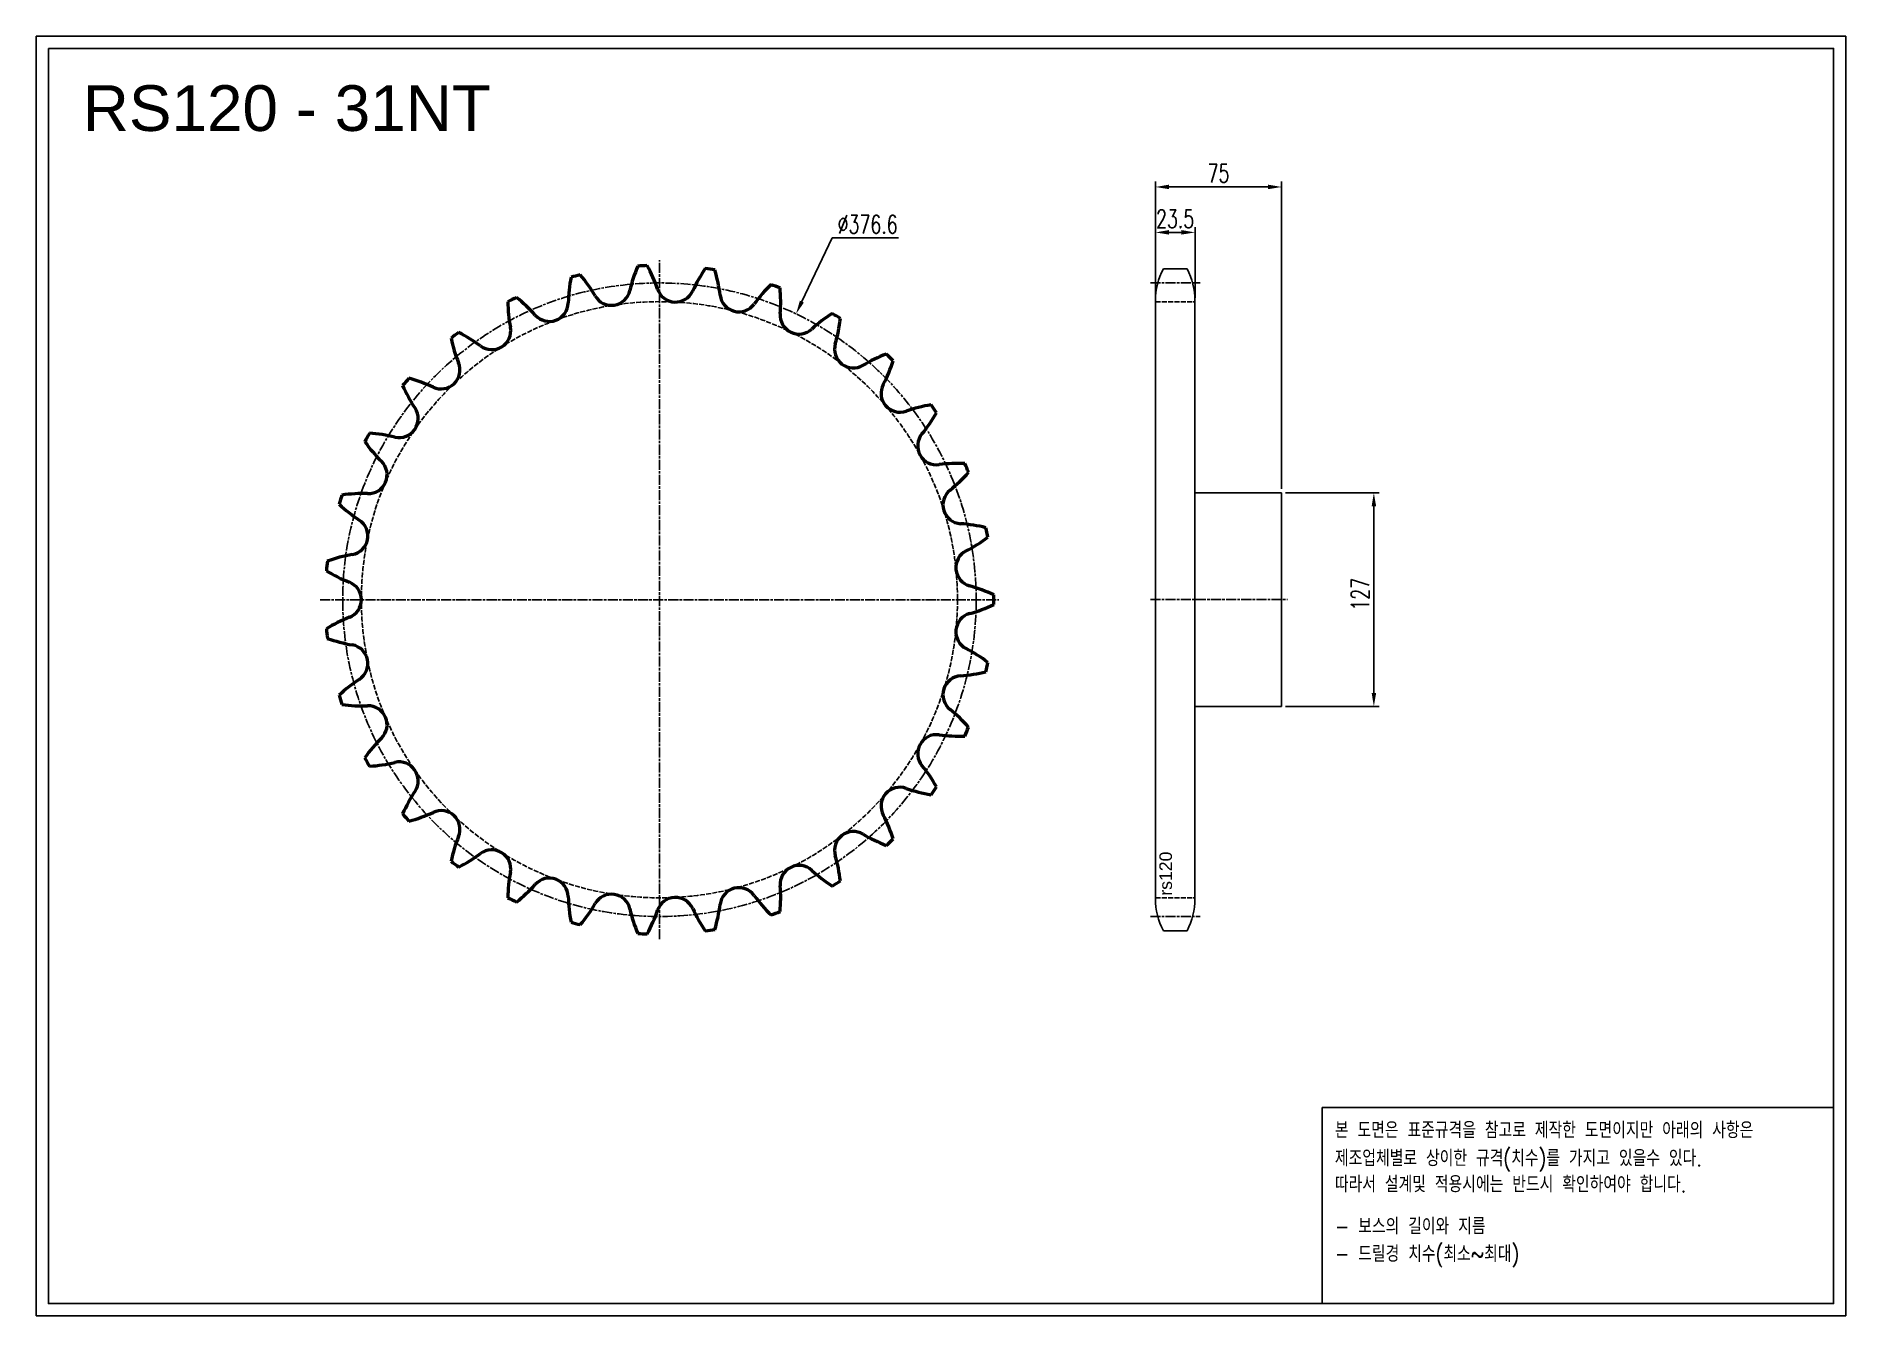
# Model space of a CAD drawing. Header units: millimetres. Extents: x -67696 to -66621, y 40980 to 41740.
import ezdxf

# ---------------------------------------------------------------- set-up
doc = ezdxf.new("R2010")
doc.units = ezdxf.units.MM
for name, pattern in [('AM_ISO02W050', [7.5, 6, -1.5]), ('AM_ISO02W050x2', [3.75, 3, -0.75]), ('AM_ISO08W050', [18, 12, -1.5, 3, -1.5]), ('AM_ISO08W050x2', [9, 6, -0.75, 1.5, -0.75])]:
    doc.linetypes.add(name, pattern=pattern)
for name, color, linetype, lineweight in [('AM_0N', 7, 'Continuous', 50), ('AM_3N', 6, 'AM_ISO02W050', 25), ('AM_7', 4, 'AM_ISO08W050', 25), ('AM_7N', 4, 'AM_ISO08W050', 25)]:
    doc.layers.add(name, color=color, linetype=linetype, lineweight=lineweight)
doc.layers.add('S-DIM', color=7, linetype='Continuous')
doc.styles.add('HAN', font='ROMANS.shx', dxfattribs={"width": 0.7, "bigfont": 'whgtxt.shx'})
doc.styles.add('HSG', font='SIMPLEX.shx', dxfattribs={"width": 0.7, "bigfont": 'HSG.shx'})
doc.styles.get("Standard").update_dxf_attribs({"font": 'arial.ttf'})
doc.dimstyles.new('APP23', dxfattribs={"dimscale": 4.5, "dimtxt": 2.4, "dimasz": 1.8, "dimexe": 0.7, "dimexo": 0.5, "dimgap": 0.6, "dimtad": 1, "dimtoh": 1, "dimdec": 1, "dimrnd": 0.01, "dimzin": 9, "dimdsep": 46, "dimtxsty": 'HSG', "dimcen": 0, "dimclrd": 1, "dimclre": 1, "dimclrt": 256, "dimazin": 2, "dimtp": 1, "dimtm": 1, "dimtfac": 0.5, "dimtdec": 1, "dimtix": 1, "dimtofl": 0, "dimtmove": 0, "dimatfit": 3, "dimfxl": 0, "dimtvp": 1, "dimtolj": 2, "dimlwd": -1, "dimlwe": -1, "dimarcsym": 0})

# ---------------------------------------------------------------- blocks, each defined once
blk = doc.blocks.new('*D1')
at = {"layer": 'Defpoints', "color": 0, "transparency": 16777216}
for p in [(-66956.1, 41468.9), (-66956.1, 41341.9), (-66901.3, 41341.9)]:
    blk.add_point(p, dxfattribs=at)
at = {"layer": 'S-DIM', "color": 1, "transparency": 16777216}
for p, q in [((-66953.9, 41468.9), (-66898.1, 41468.9)), ((-66901.3, 41460.8), (-66901.3, 41350)), ((-66953.9, 41341.9), (-66898.1, 41341.9))]:
    blk.add_line(p, q, dxfattribs=at)
for points in [[(-66902.6, 41460.8), (-66899.9, 41460.8), (-66901.3, 41468.9)], [(-66902.6, 41350), (-66899.9, 41350), (-66901.3, 41341.9)]]:
    blk.add_solid(points, dxfattribs=at)
at = {"layer": 'S-DIM', "transparency": 16777216, "insert": (-66909.4, 41408.6), "char_height": 10.8, "attachment_point": 5, "rotation": 90, "style": 'HSG'}
blk.add_mtext('\\A2;127', dxfattribs=at)
blk = doc.blocks.new('*D2')
at = {"layer": 'Defpoints', "color": 0, "transparency": 16777216}
for p in [(-67244.8, 41575.2), (-67407.2, 41235.5)]:
    blk.add_point(p, dxfattribs=at)
at = {"layer": 'S-DIM', "color": 1, "transparency": 16777216}
for p, q in [((-67223.2, 41620.4), (-67241.3, 41582.6)), ((-67183.8, 41620.4), (-67223.2, 41620.4))]:
    blk.add_line(p, q, dxfattribs=at)
blk.add_solid([(-67242.5, 41583.1), (-67240.1, 41582), (-67244.8, 41575.2)], dxfattribs=at)
at = {"layer": 'S-DIM', "transparency": 16777216, "insert": (-67202.2, 41628.5), "char_height": 10.8, "attachment_point": 5, "style": 'HSG'}
blk.add_mtext('\\A2;∅376.6', dxfattribs=at)
blk = doc.blocks.new('*D3')
at = {"layer": 'Defpoints', "color": 0, "transparency": 16777216}
for p in [(-67007.6, 41623.7), (-67031.1, 41583.1), (-67007.6, 41582.5)]:
    blk.add_point(p, dxfattribs=at)
at = {"layer": 'S-DIM', "color": 1, "transparency": 16777216}
for p, q in [((-67031.1, 41585.3), (-67031.1, 41626.9)), ((-67023, 41623.7), (-67015.7, 41623.7)), ((-67007.6, 41584.8), (-67007.6, 41626.9))]:
    blk.add_line(p, q, dxfattribs=at)
for points in [[(-67023, 41625.1), (-67023, 41622.4), (-67031.1, 41623.7)], [(-67015.7, 41625.1), (-67015.7, 41622.4), (-67007.6, 41623.7)]]:
    blk.add_solid(points, dxfattribs=at)
at = {"layer": 'S-DIM', "transparency": 16777216, "insert": (-67019.4, 41631.8), "char_height": 10.8, "attachment_point": 5, "style": 'HSG'}
blk.add_mtext('\\A2;23.5', dxfattribs=at)
blk = doc.blocks.new('*D4')
at = {"layer": 'Defpoints', "color": 0, "transparency": 16777216}
for p in [(-66956.1, 41650.7), (-67031.1, 41583.1), (-66956.1, 41468.9)]:
    blk.add_point(p, dxfattribs=at)
at = {"layer": 'S-DIM', "color": 1, "transparency": 16777216}
for p, q in [((-67031.1, 41585.3), (-67031.1, 41653.9)), ((-66956.1, 41471.2), (-66956.1, 41653.9)), ((-67023, 41650.7), (-66964.2, 41650.7))]:
    blk.add_line(p, q, dxfattribs=at)
for points in [[(-67023, 41652.1), (-67023, 41649.4), (-67031.1, 41650.7)], [(-66964.2, 41652.1), (-66964.2, 41649.4), (-66956.1, 41650.7)]]:
    blk.add_solid(points, dxfattribs=at)
at = {"layer": 'S-DIM', "transparency": 16777216, "insert": (-66993.6, 41658.8), "char_height": 10.8, "attachment_point": 5, "style": 'HSG'}
blk.add_mtext('\\A2;75', dxfattribs=at)
blk = doc.blocks.new('notice1')
at = {"color": 4}
blk.add_lwpolyline([(-22142.12, 1735.9), (-22053.8, 1735.9), (-22053.8, 1702.07), (-22142.12, 1702.07)], close=True, dxfattribs=at)
at = {"color": 4, "style": 'HAN', "width": 0.8}
for s, p in [('본 도면은 표준규격을 참고로 제작한 도면이지만 아래의 사항은', (-22139.9, 1730.62)), ('제조업체별로 상이한 규격(치수)를 가지고 있을수 있다.', (-22139.9, 1725.78)), ('따라서 설계및 적용시에는 반드시 확인하여야 합니다.', (-22139.9, 1721.28)), ('- 보스의 길이와 지름', (-22139.9, 1714.03)), ('- 드릴경 치수(최소~최대)', (-22139.9, 1709.27))]:
    blk.add_text(s, height=2.7949, dxfattribs=at).set_placement(p)

msp = doc.modelspace()

# ---------------------------------------------------------------- linework, layer by layer
for p, q in [((-67026.38, 41602.06), (-67012.34, 41602.06)), ((-67031.11, 41583.06), (-67031.11, 41227.64)), ((-67007.61, 41583.06), (-67007.61, 41227.64)), ((-67007.61, 41468.9), (-66956.11, 41468.9)), ((-66956.11, 41468.9), (-66956.11, 41341.9)), ((-66956.11, 41341.9), (-67007.61, 41341.9)), ((-67026.38, 41208.64), (-67012.34, 41208.64))]:
    msp.add_line(p, q)
for points in [[(-67696.48, 41740.34), (-66620.72, 41740.34), (-66620.72, 40979.7), (-67696.48, 40979.7)], [(-67689.23, 41733.1), (-66627.96, 41733.1), (-66627.96, 40986.95), (-67689.23, 40986.95)]]:
    msp.add_lwpolyline(points, close=True)
for centre, start, end in [((-66990.61, 41583.06), 152.02179, 180), ((-67048.11, 41583.06), 0, 27.97821), ((-66990.61, 41227.64), 180, 207.97821), ((-67048.11, 41227.64), 332.02179, 0)]:
    msp.add_arc(centre, 40.5, start, end)
at = {"layer": 'AM_0N'}
for centre, radius, start, end in [((-67257.69, 41569.69), 88.03, 157.2819, 167.25806), ((-67325.97, 41405.35), 198.76, 92.07975, 93.7267), ((-67410.53, 41561.94), 88.03, 18.54839, 28.52455), ((-67226.01, 41552.59), 88.03, 145.669, 155.64516), ((-67325.97, 41405.35), 198.76, 80.46685, 82.1138), ((-67377.28, 41575.76), 88.03, 6.93548, 16.91165), ((-67292.17, 41580.08), 88.03, 168.8948, 178.87097), ((-67325.97, 41405.35), 198.76, 103.69265, 105.33961), ((-67440.32, 41541.72), 88.03, 30.16129, 40.13745), ((-67354.5, 41591.59), 11.23, 210.16129, 347.25806), ((-67316.43, 41593.52), 11.23, 198.54839, 335.64516), ((-67198.42, 41529.45), 88.03, 134.0561, 144.03226), ((-67325.97, 41405.35), 198.76, 68.85394, 70.5009), ((-67341.93, 41582.6), 88.03, 355.32258, 5.29874), ((-67325.97, 41405.35), 198.76, 115.30556, 116.95251), ((-67328.04, 41583.3), 88.03, 180.50771, 190.48387), ((-67465.43, 41515.91), 88.03, 41.77419, 51.75036), ((-67391.41, 41582.03), 11.23, 221.77419, 358.87097), ((-67278.75, 41587.74), 11.23, 186.93548, 324.03226), ((-67425.64, 41565.24), 11.23, 233.3871, 10.48387), ((-67243, 41574.5), 11.23, 175.32258, 312.41935), ((-67176.05, 41501.23), 88.03, 122.44319, 132.41935), ((-67325.97, 41405.35), 198.76, 57.24104, 58.88799), ((-67305.92, 41582.18), 88.03, 343.70968, 353.68584), ((-67325.97, 41405.35), 198.76, 126.91846, 128.56541), ((-67363.82, 41579.25), 88.03, 192.12061, 202.09677), ((-67484.83, 41485.57), 88.03, 53.3871, 63.36326), ((-67210.65, 41554.34), 11.23, 163.70968, 300.80645), ((-67455.78, 41541.91), 11.23, 245, 22.09677), ((-67159.81, 41469.09), 88.03, 110.83029, 120.80645), ((-67270.73, 41574.52), 88.03, 332.09677, 342.07294), ((-67325.97, 41405.35), 198.76, 45.62814, 47.27509), ((-67325.97, 41405.35), 198.76, 138.53136, 140.17832), ((-67497.73, 41451.95), 88.03, 65, 74.97616), ((-67398.05, 41568.07), 88.03, 203.73351, 213.70968), ((-67183.02, 41528.07), 11.23, 152.09677, 289.19355), ((-67480.62, 41512.98), 11.23, 256.6129, 33.70968), ((-67150.38, 41434.33), 88.03, 99.21739, 109.19355), ((-67237.81, 41559.94), 88.03, 320.48387, 330.46003), ((-67325.97, 41405.35), 198.76, 34.01523, 35.66219), ((-67325.97, 41405.35), 198.76, 150.14427, 151.79122), ((-67503.6, 41416.42), 88.03, 76.6129, 86.58907), ((-67161.24, 41496.78), 11.23, 140.48387, 277.58065), ((-67429.33, 41550.23), 88.03, 215.34642, 225.32258), ((-67499.12, 41479.65), 11.23, 268.22581, 45.32258), ((-67148.14, 41398.4), 88.03, 87.60448, 97.58065), ((-67325.97, 41405.35), 198.76, 22.40233, 24.04928), ((-67146.2, 41461.75), 11.23, 128.87097, 265.96774), ((-67208.49, 41539.03), 88.03, 308.87097, 318.84713), ((-67325.97, 41405.35), 198.76, 161.75717, 163.40412), ((-67456.38, 41526.46), 88.03, 226.95932, 236.93548), ((-67502.19, 41380.44), 88.03, 88.22581, 98.20197), ((-67510.53, 41443.28), 11.23, 279.83871, 56.93548), ((-67153.18, 41362.74), 88.03, 75.99158, 85.96774), ((-67183.99, 41512.64), 88.03, 297.25806, 307.23423), ((-67325.97, 41405.35), 198.76, 10.78943, 12.43638), ((-67325.97, 41405.35), 198.76, 173.37007, 175.01702), ((-67493.57, 41345.48), 88.03, 99.83871, 109.81487), ((-67138.53, 41424.41), 11.23, 117.25806, 254.35484), ((-67478.09, 41497.73), 88.03, 238.57222, 248.54839), ((-67514.39, 41405.35), 11.23, 291.45161, 68.54839), ((-67165.3, 41328.83), 88.03, 64.37868, 74.35484), ((-67325.97, 41405.35), 198.76, 359.17652, 0.82348), ((-67138.53, 41386.29), 11.23, 105.64516, 242.74194), ((-67165.3, 41481.87), 88.03, 285.64516, 295.62132), ((-67478.09, 41312.97), 88.03, 111.45161, 121.42778), ((-67325.97, 41405.35), 198.76, 184.98298, 186.62993), ((-67493.57, 41465.22), 88.03, 250.18513, 260.16129), ((-67510.53, 41367.42), 11.23, 303.06452, 80.16129), ((-67183.99, 41298.05), 88.03, 52.76577, 62.74194), ((-67325.97, 41405.35), 198.76, 347.56362, 349.21057), ((-67456.38, 41284.24), 88.03, 123.06452, 133.04068), ((-67146.2, 41348.94), 11.23, 94.03226, 231.12903), ((-67153.18, 41447.96), 88.03, 274.03226, 284.00842), ((-67325.97, 41405.35), 198.76, 196.59588, 198.24283), ((-67502.19, 41430.26), 88.03, 261.79803, 271.77419), ((-67499.12, 41331.05), 11.23, 314.67742, 91.77419), ((-67208.49, 41271.67), 88.03, 41.15287, 51.12903), ((-67429.33, 41260.47), 88.03, 134.67742, 144.65358), ((-67161.24, 41313.91), 11.23, 82.41935, 219.51613), ((-67148.14, 41412.3), 88.03, 262.41935, 272.39552), ((-67325.97, 41405.35), 198.76, 335.95072, 337.59767), ((-67325.97, 41405.35), 198.76, 208.20878, 209.85573), ((-67503.6, 41394.27), 88.03, 273.41093, 283.3871), ((-67480.62, 41297.71), 11.23, 326.29032, 103.3871), ((-67237.81, 41250.76), 88.03, 29.53997, 39.51613), ((-67398.05, 41242.63), 88.03, 146.29032, 156.26649), ((-67183.02, 41282.62), 11.23, 70.80645, 207.90323), ((-67150.38, 41376.36), 88.03, 250.80645, 260.78261), ((-67325.97, 41405.35), 198.76, 324.33781, 325.98477), ((-67325.97, 41405.35), 198.76, 219.82168, 221.46864), ((-67497.73, 41358.75), 88.03, 285.02384, 295), ((-67455.78, 41268.79), 11.23, 337.90323, 115), ((-67270.73, 41236.17), 88.03, 17.92706, 27.90323), ((-67210.65, 41256.36), 11.23, 59.19355, 196.29032), ((-67363.82, 41231.45), 88.03, 157.90323, 167.87939), ((-67425.64, 41245.45), 11.23, 349.51613, 126.6129), ((-67159.81, 41341.61), 88.03, 239.19355, 249.16971), ((-67325.97, 41405.35), 198.76, 312.72491, 314.37186), ((-67325.97, 41405.35), 198.76, 231.43459, 233.08154), ((-67484.83, 41325.13), 88.03, 296.63674, 306.6129), ((-67243, 41236.19), 11.23, 47.58065, 184.67742), ((-67305.92, 41228.52), 88.03, 6.31416, 16.29032), ((-67328.04, 41227.39), 88.03, 169.51613, 179.49229), ((-67465.43, 41294.79), 88.03, 308.24964, 318.22581), ((-67391.41, 41228.67), 11.23, 1.12903, 138.22581), ((-67278.75, 41222.95), 11.23, 35.96774, 173.06452), ((-67341.93, 41228.1), 88.03, 354.70126, 4.67742), ((-67176.05, 41309.47), 88.03, 227.58065, 237.55681), ((-67325.97, 41405.35), 198.76, 301.11201, 302.75896), ((-67325.97, 41405.35), 198.76, 243.04749, 244.69444), ((-67292.17, 41230.62), 88.03, 181.12903, 191.1052), ((-67440.32, 41268.98), 88.03, 319.86255, 329.83871), ((-67354.5, 41219.11), 11.23, 12.74194, 149.83871), ((-67316.43, 41217.18), 11.23, 24.35484, 161.45161), ((-67377.28, 41234.94), 88.03, 343.08835, 353.06452), ((-67198.42, 41281.25), 88.03, 215.96774, 225.9439), ((-67325.97, 41405.35), 198.76, 254.66039, 256.30735), ((-67257.69, 41241), 88.03, 192.74194, 202.7181), ((-67410.53, 41248.75), 88.03, 331.47545, 341.45161), ((-67226.01, 41258.11), 88.03, 204.35484, 214.331), ((-67325.97, 41405.35), 198.76, 289.4991, 291.14606), ((-67325.97, 41405.35), 198.76, 266.2733, 267.92025), ((-67325.97, 41405.35), 198.76, 277.8862, 279.53315)]:
    msp.add_arc(centre, radius, start, end, dxfattribs=at)
at = {"layer": 'AM_3N', "linetype": 'AM_ISO02W050x2'}
for p, q in [((-67031.11, 41582.53), (-67007.61, 41582.53)), ((-67031.11, 41228.16), (-67007.61, 41228.16))]:
    msp.add_line(p, q, dxfattribs=at)
msp.add_circle((-67325.97, 41405.35), 177.19, dxfattribs=at)
at = {"layer": 'AM_7', "linetype": 'AM_ISO08W050x2'}
for p, q in [((-67034.11, 41593.65), (-67004.61, 41593.65)), ((-67034.11, 41405.4), (-66952.68, 41405.4)), ((-67034.11, 41217.05), (-67004.61, 41217.05))]:
    msp.add_line(p, q, dxfattribs=at)
msp.add_circle((-67325.97, 41405.35), 188.3, dxfattribs=at)
at = {"layer": 'AM_7N', "linetype": 'AM_ISO08W050x2'}
for p, q in [((-67325.97, 41203.58), (-67325.97, 41607.11)), ((-67527.74, 41405.35), (-67124.21, 41405.35))]:
    msp.add_line(p, q, dxfattribs=at)

# ---------------------------------------------------------------- block references
at = {"xscale": 3.443293421567999, "yscale": 3.443293421567999, "zscale": 3.443293421567999}
msp.add_blockref('notice1', (9309.73, 35126.23), dxfattribs=at)

# ---------------------------------------------------------------- texts
msp.add_text('RS120 - 31NT', height=27.1656).set_placement((-67668.77, 41684.01))
at = {"insert": (-67028.79, 41229.42), "char_height": 7.5, "attachment_point": 1, "rotation": 90}
msp.add_mtext_dynamic_manual_height_columns('rs120', width=80.6418, gutter_width=37.5, heights=[0], dxfattribs=at)

# ---------------------------------------------------------------- dimensions: what is measured, and where the dimension line sits
at = {"layer": 'S-DIM'}
dim = msp.add_linear_dim(base=(-66956.11, 41650.71), p1=(-67031.11, 41583.06), p2=(-66956.11, 41468.9), dimstyle='APP23', dxfattribs=at)
dim.commit()
dim.dimension.update_dxf_attribs({"geometry": '*D4', "text_midpoint": (-66993.61, 41658.81)})
dim = msp.add_diameter_dim_2p(p1=(-67407.17, 41235.45), p2=(-67244.78, 41575.24), dimstyle='APP23', dxfattribs=at)
dim.commit()
dim.dimension.update_dxf_attribs({"geometry": '*D2', "text_midpoint": (-67202.16, 41620.36), "dimtype": 131})
dim = msp.add_linear_dim(base=(-67007.61, 41623.71), p1=(-67031.11, 41583.06), p2=(-67007.61, 41582.53), dimstyle='APP23', dxfattribs=at)
dim.commit()
dim.dimension.update_dxf_attribs({"geometry": '*D3', "text_midpoint": (-67019.36, 41623.71), "dimtype": 128})
dim = msp.add_linear_dim(base=(-66901.26, 41341.9), p1=(-66956.11, 41468.9), p2=(-66956.11, 41341.9), angle=90, dimstyle='APP23', dxfattribs=at)
dim.commit()
dim.dimension.update_dxf_attribs({"geometry": '*D1', "text_midpoint": (-66901.26, 41408.63), "dimtype": 128})

doc.saveas('drawing.dxf')
